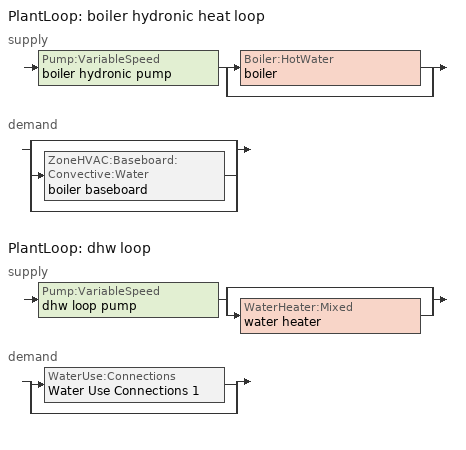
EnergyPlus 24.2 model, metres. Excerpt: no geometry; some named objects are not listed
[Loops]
PlantLoop 'boiler hydronic heat loop'
 supply: Pump:VariableSpeed 'boiler hydronic pump' > split
  | Boiler:HotWater 'boiler'
  | bypass
 demand: split
  | bypass
  | ZoneHVAC:Baseboard:Convective:Water 'boiler baseboard'
  | bypass
PlantLoop 'dhw loop'
 supply: Pump:VariableSpeed 'dhw loop pump' > split
  | bypass
  | WaterHeater:Mixed 'water heater'
 demand: split
  | WaterUse:Connections 'Water Use Connections 1'
  | bypass
[ZoneControl:Thermostat]
conditioned space Thermostat: Zone or ZoneList=conditioned space; Control Type Schedule=conditioned space Thermostat Schedule; Control 1=conditioned space temperature setpoint; Temperature Difference Between Cutout And Setpoint {deltaC}=0
[ThermostatSetpoint:DualSetpoint]
conditioned space temperature setpoint: Heating Setpoint Temperature Schedule=heating setpoint; Cooling Setpoint Temperature Schedule=cooling setpoint
[ZoneHVAC:Baseboard:Convective:Water]
boiler baseboard: Availability Schedule=Always On Discrete; Heating Design Capacity Method=HeatingDesignCapacity; Heating Design Capacity {W}=18700; Heating Design Capacity Per Floor Area {W/m2}=0; Fraction of Autosized Heating Design Capacity=0.8; U-Factor Times Area Value {W/K}=1346.4; Maximum Water Flow Rate {m3/s}=0.000805559; Convergence Tolerance=0.001
[Zone equipment]
conditioned space: boiler baseboard
[PlantLoop] Fluid Type=Water; Maximum Loop Temperature {C}=100; Minimum Loop Temperature {C}=0; Minimum Loop Flow Rate {m3/s}=0; Load Distribution Scheme=Optimal; Plant Loop Demand Calculation Scheme=SingleSetpoint; Common Pipe Simulation=None
Name | Plant Equipment Operation Scheme | Maximum Loop Flow Rate {m3/s} | Plant Loop Volume {m3}
boiler hydronic heat loop | boiler hydronic heat loop Operation Schemes | Autosize | Autocalculate
dhw loop | dhw loop Operation Schemes | 0.01 | 0.003
[Sizing:Plant] Loop Type=Heating; Sizing Option=NonCoincident; Zone Timesteps in Averaging Window=1; Coincident Sizing Factor Mode=None
Name | Design Loop Exit Temperature {C} | Loop Design Temperature Difference {deltaC}
boiler hydronic heat loop | 82.2222 | 11.1111
dhw loop | 56 | 5.55556
[Pump:VariableSpeed] Motor Efficiency=0.85; Fraction of Motor Inefficiencies to Fluid Stream=0; Coefficient 1 of the Part Load Performance Curve=0; Coefficient 2 of the Part Load Performance Curve=1; Coefficient 3 of the Part Load Performance Curve=0; Coefficient 4 of the Part Load Performance Curve=0; Design Minimum Flow Rate {m3/s}=0; Pump Control Type=Intermittent; Skin Loss Radiative Fraction=0.5; Design Power Sizing Method=PowerPerFlowPerPressure; Design Electric Power per Unit Flow Rate {W/(m3/s)}=348701.1; Design Shaft Power per Unit Flow Rate per Unit Head {W/((m3/s)-Pa)}=1.28205; Design Minimum Flow Rate Fraction=0
Name | Design Maximum Flow Rate {m3/s} | Design Pump Head {Pa} | Design Power Consumption {W}
boiler hydronic pump | 3.75e-05 | 20000 | 1
dhw loop pump | 0.01 | 1 | 0
[Boiler:HotWater]
boiler: Fuel Type=NaturalGas; Nominal Capacity {W}=18700; Nominal Thermal Efficiency=0.85; Efficiency Curve Temperature Evaluation Variable=LeavingBoiler; Normalized Boiler Efficiency Curve=NonCondensingBoilerEff; Design Water Flow Rate {m3/s}=Autosize; Minimum Part Load Ratio=0; Maximum Part Load Ratio=1; Optimum Part Load Ratio=1; Water Outlet Upper Temperature Limit {C}=99.9; Boiler Flow Mode=LeavingSetpointModulated; On Cycle Parasitic Electric Load {W}=0; Sizing Factor=1; Off Cycle Parasitic Fuel Load {W}=0
[SetpointManager:Scheduled] Control Variable=Temperature
Name | Schedule
boiler hydronic heat loop setpoint manager | boiler hydronic heat supply setpoint
Setpoint Manager Scheduled 1 | dhw temp
[PlantEquipmentOperationSchemes] Control Scheme Object Type 1=PlantEquipmentOperation:HeatingLoad; Control Scheme Schedule Name 1=Always On Discrete
Name | Control Scheme Name 1
boiler hydronic heat loop Operation Schemes | boiler hydronic heat loop Heating Operation Scheme
dhw loop Operation Schemes | dhw loop Heating Operation Scheme
[PlantEquipmentOperation:HeatingLoad] Load Range Lower Limit 1 {W}=0; Load Range Upper Limit 1 {W}=1000000000
Name | Range Equipment List Name 1
boiler hydronic heat loop Heating Operation Scheme | boiler hydronic heat loop Heating Equipment List
dhw loop Heating Operation Scheme | dhw loop Heating Equipment List
[PlantEquipmentList]
boiler hydronic heat loop Heating Equipment List: Boiler:HotWater, boiler
dhw loop Heating Equipment List: WaterHeater:Mixed, water heater
[WaterHeater:Mixed]
water heater: Tank Volume {m3}=0.143846; Setpoint Temperature Schedule=water heater setpoint; Deadband Temperature Difference {deltaC}=2; Maximum Temperature Limit {C}=99; Heater Control Type=Cycle; Heater Maximum Capacity {W}=10550.6; Heater Minimum Capacity {W}=0; Heater Ignition Minimum Flow Rate {m3/s}=0; Heater Ignition Delay {s}=0; Heater Fuel Type=NaturalGas; Heater Thermal Efficiency=0.765834; Off Cycle Parasitic Fuel Consumption Rate {W}=0; Off Cycle Parasitic Fuel Type=Electricity; Off Cycle Parasitic Heat Fraction to Tank=0; On Cycle Parasitic Fuel Consumption Rate {W}=0; On Cycle Parasitic Fuel Type=Electricity; On Cycle Parasitic Heat Fraction to Tank=0; Ambient Temperature Indicator=Zone; Ambient Temperature Zone=conditioned space; Off Cycle Loss Coefficient to Ambient Temperature {W/K}=5.10624; Off Cycle Loss Fraction to Zone=0.64; On Cycle Loss Coefficient to Ambient Temperature {W/K}=5.10624; On Cycle Loss Fraction to Zone=1; Use Side Effectiveness=1; Source Side Effectiveness=1; Use Side Design Flow Rate {m3/s}=Autosize; Source Side Design Flow Rate {m3/s}=Autosize; Indirect Water Heating Recovery Time {hr}=1.5; Source Side Flow Control Mode=IndirectHeatPrimarySetpoint
[WaterHeater:Sizing]
water heater: Design Mode=PeakDraw; Time Storage Can Meet Peak Draw {hr}=0.538503; Time for Tank Recovery {hr}=0; Nominal Tank Volume for Autosizing Plant Connections {m3}=1
[WaterUse:Connections]
Water Use Connections 1: Drain Water Heat Exchanger Type=None; Drain Water Heat Exchanger Destination=Plant; Water Use Equipment Name 1=dhw fixtures; Water Use Equipment Name 2=dhw distribution waste; Water Use Equipment Name 3=clothes washer; Water Use Equipment Name 4=dishwasher
[WaterUse:Equipment]
Name | Peak Flow Rate {m3/s} | Flow Rate Fraction Schedule | Target Temperature Schedule
dhw fixtures | 4.50646e-06 | dhw fixtures schedule | mixed water temperature schedule
dhw distribution waste | 1.36617e-06 | dhw fixtures schedule | mixed water temperature schedule
clothes washer | 9.69919e-07 | clothes washer schedule
dishwasher | 2.90872e-07 | dishwasher schedule
[EnergyManagementSystem:GlobalVariable]
infil_program_Qfan
infil_program_Qinf
natural_vent_program_Qnv
natural_vent_program_Qwhf
[EnergyManagementSystem:InternalVariable]
boiler_hydronic_pump_rated_mfr: Internal Data Index Key=boiler hydronic pump; Internal Data Type=Pump Maximum Mass Flow Rate
[EnergyManagementSystem:Sensor]
Name | Output:Variable or Output:Meter Index Key | Output:Variable or Output:Meter
airflow_gain | infil flow | Infiltration Sensible Heat Gain Energy
airflow_gain_1 | natural vent flow | Infiltration Sensible Heat Gain Energy
airflow_gain_2 | whole house fan flow | Infiltration Sensible Heat Gain Energy
airflow_loss | infil flow | Infiltration Sensible Heat Loss Energy
airflow_loss_1 | natural vent flow | Infiltration Sensible Heat Loss Energy
airflow_loss_2 | whole house fan flow | Infiltration Sensible Heat Loss Energy
boiler_baseboard_s | boiler baseboard | Baseboard Total Heating Energy
boiler_hydronic_pump_mfr_s | boiler hydronic pump | Pump Mass Flow Rate
boiler_hydronic_pump_s | boiler hydronic pump | Pump Electricity Energy
boiler_plr_s | boiler | Boiler Part Load Ratio
clg_load_cond |  | Cooling:EnergyTransfer:Zone:CONDITIONED SPACE
clg_sp_s; clg_sp_s_1 | cooling setpoint | Schedule Value
clothes_dryer_exhaust_0_sch_s | clothes dryer exhaust 0 schedule | Schedule Value
conditioned_space_clg_unmet_s | conditioned space | Zone Cooling Setpoint Not Met Time
conditioned_space_htg_unmet_s | conditioned space | Zone Heating Setpoint Not Met Time
cool_season | cooling season schedule | Schedule Value
dhw_loss | water heater | Water Heater Heat Loss Energy
dhw_rtf | water heater | Water Heater Runtime Fraction
fridge_tin_s; tin_s; tin_s_1 | conditioned space | Zone Mean Air Temperature
htg_load_cond |  | Heating:EnergyTransfer:Zone:CONDITIONED SPACE
htg_sp_s; htg_sp_s_1 | heating setpoint | Schedule Value
ig_ee_conv | clothes dryer | Electric Equipment Convective Heating Energy
ig_ee_conv_1 | clothes washer | Electric Equipment Convective Heating Energy
ig_ee_conv_2 | cooking range | Electric Equipment Convective Heating Energy
ig_ee_conv_3 | dishwasher | Electric Equipment Convective Heating Energy
ig_ee_conv_4 | fridge | Electric Equipment Convective Heating Energy
ig_ee_conv_5 | misc plug loads | Electric Equipment Convective Heating Energy
ig_ee_conv_6 | whole house fan | Electric Equipment Convective Heating Energy
ig_ee_rad | clothes dryer | Electric Equipment Radiant Heating Energy
ig_ee_rad_1 | clothes washer | Electric Equipment Radiant Heating Energy
ig_ee_rad_2 | cooking range | Electric Equipment Radiant Heating Energy
ig_ee_rad_3 | dishwasher | Electric Equipment Radiant Heating Energy
ig_ee_rad_4 | fridge | Electric Equipment Radiant Heating Energy
ig_ee_rad_5 | misc plug loads | Electric Equipment Radiant Heating Energy
ig_ee_rad_6 | whole house fan | Electric Equipment Radiant Heating Energy
ig_lgt_conv | interior lighting | Lights Convective Heating Energy
ig_lgt_rad | interior lighting | Lights Radiant Heating Energy
ig_lgt_vis | interior lighting | Lights Visible Radiation Heating Energy
ig_oe_conv | clothes dryer 1 | Other Equipment Convective Heating Energy
ig_oe_conv_1 | cooking range 1 | Other Equipment Convective Heating Energy
ig_oe_conv_2 | general water use latent | Other Equipment Convective Heating Energy
ig_oe_conv_3 | general water use sensible | Other Equipment Convective Heating Energy
ig_oe_conv_4 | water heater energy adjustment1 | Other Equipment Convective Heating Energy
ig_oe_rad | clothes dryer 1 | Other Equipment Radiant Heating Energy
ig_oe_rad_1 | cooking range 1 | Other Equipment Radiant Heating Energy
ig_oe_rad_2 | general water use latent | Other Equipment Radiant Heating Energy
ig_oe_rad_3 | general water use sensible | Other Equipment Radiant Heating Energy
ig_oe_rad_4 | water heater energy adjustment1 | Other Equipment Radiant Heating Energy
ig_ppl_conv | occupants | People Convective Heating Energy
ig_ppl_rad | occupants | People Radiant Heating Energy
im_conv | furniture mass conditioned space 1 | Surface Inside Face Convection Heat Gain Energy
im_conv_1 | partition wall mass | Surface Inside Face Convection Heat Gain Energy
im_ig | furniture mass conditioned space 1 | Surface Inside Face Internal Gains Radiation Heat Gain Energy
im_ig_1 | partition wall mass | Surface Inside Face Internal Gains Radiation Heat Gain Energy
im_lgt | furniture mass conditioned space 1 | Surface Inside Face Lights Radiation Heat Gain Energy
im_lgt_1 | partition wall mass | Surface Inside Face Lights Radiation Heat Gain Energy
im_sol | furniture mass conditioned space 1 | Surface Inside Face Solar Radiation Heat Gain Energy
im_sol_1 | partition wall mass | Surface Inside Face Solar Radiation Heat Gain Energy
im_surf | furniture mass conditioned space 1 | Surface Inside Face Net Surface Thermal Radiation Heat Gain Energy
im_surf_1 | partition wall mass | Surface Inside Face Net Surface Thermal Radiation Heat Gain Energy
mech_vent_range_fan_0_sch_s | mech vent range fan 0 schedule | Schedule Value
mv_conv | mech vent house fan | Electric Equipment Convective Heating Energy
mv_conv_1 | mech vent house fan cfis | Electric Equipment Convective Heating Energy
mv_conv_2 | mech vent range fan 0 | Electric Equipment Convective Heating Energy
mv_conv_3 | mech vent house fan latent load | Other Equipment Convective Heating Energy
mv_conv_4 | mech vent house fan sensible load | Other Equipment Convective Heating Energy
mv_rad | mech vent house fan | Electric Equipment Radiant Heating Energy
mv_rad_1 | mech vent house fan cfis | Electric Equipment Radiant Heating Energy
mv_rad_2 | mech vent range fan 0 | Electric Equipment Radiant Heating Energy
mv_rad_3 | mech vent house fan latent load | Other Equipment Radiant Heating Energy
mv_rad_4 | mech vent house fan sensible load | Other Equipment Radiant Heating Energy
natural_vent_s | natural vent schedule | Schedule Value
out_pb_s |  | Site Outdoor Air Barometric Pressure
out_wt_s |  | Site Outdoor Air Humidity Ratio
site_vw_s |  | Site Wind Speed
ss_back_out | Window1 | Surface Window Shortwave from Zone Back Out Window Heat Transfer Rate
ss_back_out_1 | Window10 | Surface Window Shortwave from Zone Back Out Window Heat Transfer Rate
ss_back_out_10 | Window21 | Surface Window Shortwave from Zone Back Out Window Heat Transfer Rate
ss_back_out_11 | Window22 | Surface Window Shortwave from Zone Back Out Window Heat Transfer Rate
ss_back_out_12 | Window23 | Surface Window Shortwave from Zone Back Out Window Heat Transfer Rate
ss_back_out_13 | Window24 | Surface Window Shortwave from Zone Back Out Window Heat Transfer Rate
ss_back_out_14 | Window25 | Surface Window Shortwave from Zone Back Out Window Heat Transfer Rate
ss_back_out_15 | Window27 | Surface Window Shortwave from Zone Back Out Window Heat Transfer Rate
ss_back_out_16 | Window29 | Surface Window Shortwave from Zone Back Out Window Heat Transfer Rate
ss_back_out_17 | Window3 | Surface Window Shortwave from Zone Back Out Window Heat Transfer Rate
ss_back_out_18 | Window4 | Surface Window Shortwave from Zone Back Out Window Heat Transfer Rate
ss_back_out_19 | Window5 | Surface Window Shortwave from Zone Back Out Window Heat Transfer Rate
ss_back_out_2 | Window11 | Surface Window Shortwave from Zone Back Out Window Heat Transfer Rate
ss_back_out_20 | Window6 | Surface Window Shortwave from Zone Back Out Window Heat Transfer Rate
ss_back_out_21 | Window7 | Surface Window Shortwave from Zone Back Out Window Heat Transfer Rate
ss_back_out_22 | Window8 | Surface Window Shortwave from Zone Back Out Window Heat Transfer Rate
ss_back_out_23 | Window9 | Surface Window Shortwave from Zone Back Out Window Heat Transfer Rate
ss_back_out_3 | Window12 | Surface Window Shortwave from Zone Back Out Window Heat Transfer Rate
ss_back_out_4 | Window14 | Surface Window Shortwave from Zone Back Out Window Heat Transfer Rate
ss_back_out_5 | Window16 | Surface Window Shortwave from Zone Back Out Window Heat Transfer Rate
ss_back_out_6 | Window18 | Surface Window Shortwave from Zone Back Out Window Heat Transfer Rate
ss_back_out_7 | Window19 | Surface Window Shortwave from Zone Back Out Window Heat Transfer Rate
ss_back_out_8 | Window2 | Surface Window Shortwave from Zone Back Out Window Heat Transfer Rate
ss_back_out_9 | Window20 | Surface Window Shortwave from Zone Back Out Window Heat Transfer Rate
ss_conv | Door1 | Surface Inside Face Convection Heat Gain Energy
ss_conv_1 | Door2 | Surface Inside Face Convection Heat Gain Energy
ss_conv_10 | Window2 | Surface Inside Face Convection Heat Gain Energy
ss_conv_11 | Window20 | Surface Inside Face Convection Heat Gain Energy
ss_conv_12 | Window21 | Surface Inside Face Convection Heat Gain Energy
ss_conv_13 | Window22 | Surface Inside Face Convection Heat Gain Energy
ss_conv_14 | Window23 | Surface Inside Face Convection Heat Gain Energy
ss_conv_15 | Window24 | Surface Inside Face Convection Heat Gain Energy
ss_conv_16 | Window25 | Surface Inside Face Convection Heat Gain Energy
ss_conv_17 | Window27 | Surface Inside Face Convection Heat Gain Energy
ss_conv_18 | Window29 | Surface Inside Face Convection Heat Gain Energy
ss_conv_19 | Window3 | Surface Inside Face Convection Heat Gain Energy
ss_conv_2 | Window1 | Surface Inside Face Convection Heat Gain Energy
ss_conv_20 | Window4 | Surface Inside Face Convection Heat Gain Energy
ss_conv_21 | Window5 | Surface Inside Face Convection Heat Gain Energy
ss_conv_22 | Window6 | Surface Inside Face Convection Heat Gain Energy
ss_conv_23 | Window7 | Surface Inside Face Convection Heat Gain Energy
ss_conv_24 | Window8 | Surface Inside Face Convection Heat Gain Energy
ss_conv_25 | Window9 | Surface Inside Face Convection Heat Gain Energy
ss_conv_3 | Window10 | Surface Inside Face Convection Heat Gain Energy
ss_conv_4 | Window11 | Surface Inside Face Convection Heat Gain Energy
ss_conv_5 | Window12 | Surface Inside Face Convection Heat Gain Energy
ss_conv_6 | Window14 | Surface Inside Face Convection Heat Gain Energy
ss_conv_7 | Window16 | Surface Inside Face Convection Heat Gain Energy
ss_conv_8 | Window18 | Surface Inside Face Convection Heat Gain Energy
ss_conv_9 | Window19 | Surface Inside Face Convection Heat Gain Energy
ss_ig | Door1 | Surface Inside Face Internal Gains Radiation Heat Gain Energy
ss_ig_1 | Door2 | Surface Inside Face Internal Gains Radiation Heat Gain Energy
ss_ig_10 | Window2 | Surface Inside Face Internal Gains Radiation Heat Gain Energy
ss_ig_11 | Window20 | Surface Inside Face Internal Gains Radiation Heat Gain Energy
ss_ig_12 | Window21 | Surface Inside Face Internal Gains Radiation Heat Gain Energy
ss_ig_13 | Window22 | Surface Inside Face Internal Gains Radiation Heat Gain Energy
ss_ig_14 | Window23 | Surface Inside Face Internal Gains Radiation Heat Gain Energy
ss_ig_15 | Window24 | Surface Inside Face Internal Gains Radiation Heat Gain Energy
ss_ig_16 | Window25 | Surface Inside Face Internal Gains Radiation Heat Gain Energy
ss_ig_17 | Window27 | Surface Inside Face Internal Gains Radiation Heat Gain Energy
ss_ig_18 | Window29 | Surface Inside Face Internal Gains Radiation Heat Gain Energy
ss_ig_19 | Window3 | Surface Inside Face Internal Gains Radiation Heat Gain Energy
ss_ig_2 | Window1 | Surface Inside Face Internal Gains Radiation Heat Gain Energy
ss_ig_20 | Window4 | Surface Inside Face Internal Gains Radiation Heat Gain Energy
ss_ig_21 | Window5 | Surface Inside Face Internal Gains Radiation Heat Gain Energy
ss_ig_22 | Window6 | Surface Inside Face Internal Gains Radiation Heat Gain Energy
ss_ig_23 | Window7 | Surface Inside Face Internal Gains Radiation Heat Gain Energy
ss_ig_24 | Window8 | Surface Inside Face Internal Gains Radiation Heat Gain Energy
ss_ig_25 | Window9 | Surface Inside Face Internal Gains Radiation Heat Gain Energy
ss_ig_3 | Window10 | Surface Inside Face Internal Gains Radiation Heat Gain Energy
ss_ig_4 | Window11 | Surface Inside Face Internal Gains Radiation Heat Gain Energy
ss_ig_5 | Window12 | Surface Inside Face Internal Gains Radiation Heat Gain Energy
ss_ig_6 | Window14 | Surface Inside Face Internal Gains Radiation Heat Gain Energy
ss_ig_7 | Window16 | Surface Inside Face Internal Gains Radiation Heat Gain Energy
ss_ig_8 | Window18 | Surface Inside Face Internal Gains Radiation Heat Gain Energy
ss_ig_9 | Window19 | Surface Inside Face Internal Gains Radiation Heat Gain Energy
ss_lgt | Door1 | Surface Inside Face Lights Radiation Heat Gain Energy
ss_lgt_1 | Door2 | Surface Inside Face Lights Radiation Heat Gain Energy
ss_sol | Door1 | Surface Inside Face Solar Radiation Heat Gain Energy
ss_sol_1 | Door2 | Surface Inside Face Solar Radiation Heat Gain Energy
ss_surf | Door1 | Surface Inside Face Net Surface Thermal Radiation Heat Gain Energy
ss_surf_1 | Door2 | Surface Inside Face Net Surface Thermal Radiation Heat Gain Energy
ss_surf_10 | Window2 | Surface Inside Face Net Surface Thermal Radiation Heat Gain Energy
ss_surf_11 | Window20 | Surface Inside Face Net Surface Thermal Radiation Heat Gain Energy
ss_surf_12 | Window21 | Surface Inside Face Net Surface Thermal Radiation Heat Gain Energy
ss_surf_13 | Window22 | Surface Inside Face Net Surface Thermal Radiation Heat Gain Energy
ss_surf_14 | Window23 | Surface Inside Face Net Surface Thermal Radiation Heat Gain Energy
ss_surf_15 | Window24 | Surface Inside Face Net Surface Thermal Radiation Heat Gain Energy
ss_surf_16 | Window25 | Surface Inside Face Net Surface Thermal Radiation Heat Gain Energy
ss_surf_17 | Window27 | Surface Inside Face Net Surface Thermal Radiation Heat Gain Energy
ss_surf_18 | Window29 | Surface Inside Face Net Surface Thermal Radiation Heat Gain Energy
ss_surf_19 | Window3 | Surface Inside Face Net Surface Thermal Radiation Heat Gain Energy
ss_surf_2 | Window1 | Surface Inside Face Net Surface Thermal Radiation Heat Gain Energy
ss_surf_20 | Window4 | Surface Inside Face Net Surface Thermal Radiation Heat Gain Energy
ss_surf_21 | Window5 | Surface Inside Face Net Surface Thermal Radiation Heat Gain Energy
ss_surf_22 | Window6 | Surface Inside Face Net Surface Thermal Radiation Heat Gain Energy
ss_surf_23 | Window7 | Surface Inside Face Net Surface Thermal Radiation Heat Gain Energy
ss_surf_24 | Window8 | Surface Inside Face Net Surface Thermal Radiation Heat Gain Energy
ss_surf_25 | Window9 | Surface Inside Face Net Surface Thermal Radiation Heat Gain Energy
ss_surf_3 | Window10 | Surface Inside Face Net Surface Thermal Radiation Heat Gain Energy
ss_surf_4 | Window11 | Surface Inside Face Net Surface Thermal Radiation Heat Gain Energy
ss_surf_5 | Window12 | Surface Inside Face Net Surface Thermal Radiation Heat Gain Energy
ss_surf_6 | Window14 | Surface Inside Face Net Surface Thermal Radiation Heat Gain Energy
ss_surf_7 | Window16 | Surface Inside Face Net Surface Thermal Radiation Heat Gain Energy
ss_surf_8 | Window18 | Surface Inside Face Net Surface Thermal Radiation Heat Gain Energy
ss_surf_9 | Window19 | Surface Inside Face Net Surface Thermal Radiation Heat Gain Energy
ss_trans_in | Window1 | Surface Window Transmitted Solar Radiation Rate
ss_trans_in_1 | Window10 | Surface Window Transmitted Solar Radiation Rate
ss_trans_in_10 | Window21 | Surface Window Transmitted Solar Radiation Rate
ss_trans_in_11 | Window22 | Surface Window Transmitted Solar Radiation Rate
ss_trans_in_12 | Window23 | Surface Window Transmitted Solar Radiation Rate
ss_trans_in_13 | Window24 | Surface Window Transmitted Solar Radiation Rate
ss_trans_in_14 | Window25 | Surface Window Transmitted Solar Radiation Rate
ss_trans_in_15 | Window27 | Surface Window Transmitted Solar Radiation Rate
ss_trans_in_16 | Window29 | Surface Window Transmitted Solar Radiation Rate
ss_trans_in_17 | Window3 | Surface Window Transmitted Solar Radiation Rate
ss_trans_in_18 | Window4 | Surface Window Transmitted Solar Radiation Rate
ss_trans_in_19 | Window5 | Surface Window Transmitted Solar Radiation Rate
ss_trans_in_2 | Window11 | Surface Window Transmitted Solar Radiation Rate
ss_trans_in_20 | Window6 | Surface Window Transmitted Solar Radiation Rate
ss_trans_in_21 | Window7 | Surface Window Transmitted Solar Radiation Rate
ss_trans_in_22 | Window8 | Surface Window Transmitted Solar Radiation Rate
ss_trans_in_23 | Window9 | Surface Window Transmitted Solar Radiation Rate
ss_trans_in_3 | Window12 | Surface Window Transmitted Solar Radiation Rate
ss_trans_in_4 | Window14 | Surface Window Transmitted Solar Radiation Rate
ss_trans_in_5 | Window16 | Surface Window Transmitted Solar Radiation Rate
ss_trans_in_6 | Window18 | Surface Window Transmitted Solar Radiation Rate
ss_trans_in_7 | Window19 | Surface Window Transmitted Solar Radiation Rate
ss_trans_in_8 | Window2 | Surface Window Transmitted Solar Radiation Rate
ss_trans_in_9 | Window20 | Surface Window Transmitted Solar Radiation Rate
ss_trans_out | Window1 | Surface Inside Face Initial Transmitted Diffuse Transmitted Out Window Solar Radiation Rate
ss_trans_out_1 | Window10 | Surface Inside Face Initial Transmitted Diffuse Transmitted Out Window Solar Radiation Rate
ss_trans_out_10 | Window21 | Surface Inside Face Initial Transmitted Diffuse Transmitted Out Window Solar Radiation Rate
ss_trans_out_11 | Window22 | Surface Inside Face Initial Transmitted Diffuse Transmitted Out Window Solar Radiation Rate
ss_trans_out_12 | Window23 | Surface Inside Face Initial Transmitted Diffuse Transmitted Out Window Solar Radiation Rate
ss_trans_out_13 | Window24 | Surface Inside Face Initial Transmitted Diffuse Transmitted Out Window Solar Radiation Rate
ss_trans_out_14 | Window25 | Surface Inside Face Initial Transmitted Diffuse Transmitted Out Window Solar Radiation Rate
ss_trans_out_15 | Window27 | Surface Inside Face Initial Transmitted Diffuse Transmitted Out Window Solar Radiation Rate
ss_trans_out_16 | Window29 | Surface Inside Face Initial Transmitted Diffuse Transmitted Out Window Solar Radiation Rate
ss_trans_out_17 | Window3 | Surface Inside Face Initial Transmitted Diffuse Transmitted Out Window Solar Radiation Rate
ss_trans_out_18 | Window4 | Surface Inside Face Initial Transmitted Diffuse Transmitted Out Window Solar Radiation Rate
ss_trans_out_19 | Window5 | Surface Inside Face Initial Transmitted Diffuse Transmitted Out Window Solar Radiation Rate
ss_trans_out_2 | Window11 | Surface Inside Face Initial Transmitted Diffuse Transmitted Out Window Solar Radiation Rate
ss_trans_out_20 | Window6 | Surface Inside Face Initial Transmitted Diffuse Transmitted Out Window Solar Radiation Rate
ss_trans_out_21 | Window7 | Surface Inside Face Initial Transmitted Diffuse Transmitted Out Window Solar Radiation Rate
ss_trans_out_22 | Window8 | Surface Inside Face Initial Transmitted Diffuse Transmitted Out Window Solar Radiation Rate
ss_trans_out_23 | Window9 | Surface Inside Face Initial Transmitted Diffuse Transmitted Out Window Solar Radiation Rate
ss_trans_out_3 | Window12 | Surface Inside Face Initial Transmitted Diffuse Transmitted Out Window Solar Radiation Rate
ss_trans_out_4 | Window14 | Surface Inside Face Initial Transmitted Diffuse Transmitted Out Window Solar Radiation Rate
ss_trans_out_5 | Window16 | Surface Inside Face Initial Transmitted Diffuse Transmitted Out Window Solar Radiation Rate
ss_trans_out_6 | Window18 | Surface Inside Face Initial Transmitted Diffuse Transmitted Out Window Solar Radiation Rate
ss_trans_out_7 | Window19 | Surface Inside Face Initial Transmitted Diffuse Transmitted Out Window Solar Radiation Rate
ss_trans_out_8 | Window2 | Surface Inside Face Initial Transmitted Diffuse Transmitted Out Window Solar Radiation Rate
ss_trans_out_9 | Window20 | Surface Inside Face Initial Transmitted Diffuse Transmitted Out Window Solar Radiation Rate
s_conv | Floor1 | Surface Inside Face Convection Heat Gain Energy
s_conv_1 | Floor2 | Surface Inside Face Convection Heat Gain Energy
s_conv_10 | Wall1:180 | Surface Inside Face Convection Heat Gain Energy
s_conv_11 | Wall1:270 | Surface Inside Face Convection Heat Gain Energy
s_conv_12 | Wall1:90 | Surface Inside Face Convection Heat Gain Energy
s_conv_13 | Wall2:0 | Surface Inside Face Convection Heat Gain Energy
s_conv_14 | Wall2:180 | Surface Inside Face Convection Heat Gain Energy
s_conv_15 | Wall2:270 | Surface Inside Face Convection Heat Gain Energy
s_conv_16 | Wall2:90 | Surface Inside Face Convection Heat Gain Energy
s_conv_17 | Wall3:0 | Surface Inside Face Convection Heat Gain Energy
s_conv_18 | Wall3:180 | Surface Inside Face Convection Heat Gain Energy
s_conv_19 | Wall3:270 | Surface Inside Face Convection Heat Gain Energy
s_conv_2 | Floor3 | Surface Inside Face Convection Heat Gain Energy
s_conv_20 | Wall3:90 | Surface Inside Face Convection Heat Gain Energy
s_conv_3 | Floor4 | Surface Inside Face Convection Heat Gain Energy
s_conv_4 | Floor5 | Surface Inside Face Convection Heat Gain Energy
s_conv_5 | FoundationWall1 | Surface Inside Face Convection Heat Gain Energy
s_conv_6 | inferred conditioned ceiling | Surface Inside Face Convection Heat Gain Energy
s_conv_7 | inferred conditioned floor | Surface Inside Face Convection Heat Gain Energy
s_conv_8 | Slab1 | Surface Inside Face Convection Heat Gain Energy
s_conv_9 | Wall1:0 | Surface Inside Face Convection Heat Gain Energy
s_ig | Floor1 | Surface Inside Face Internal Gains Radiation Heat Gain Energy
s_ig_1 | Floor2 | Surface Inside Face Internal Gains Radiation Heat Gain Energy
s_ig_10 | Wall1:180 | Surface Inside Face Internal Gains Radiation Heat Gain Energy
s_ig_11 | Wall1:270 | Surface Inside Face Internal Gains Radiation Heat Gain Energy
s_ig_12 | Wall1:90 | Surface Inside Face Internal Gains Radiation Heat Gain Energy
s_ig_13 | Wall2:0 | Surface Inside Face Internal Gains Radiation Heat Gain Energy
s_ig_14 | Wall2:180 | Surface Inside Face Internal Gains Radiation Heat Gain Energy
s_ig_15 | Wall2:270 | Surface Inside Face Internal Gains Radiation Heat Gain Energy
s_ig_16 | Wall2:90 | Surface Inside Face Internal Gains Radiation Heat Gain Energy
s_ig_17 | Wall3:0 | Surface Inside Face Internal Gains Radiation Heat Gain Energy
s_ig_18 | Wall3:180 | Surface Inside Face Internal Gains Radiation Heat Gain Energy
s_ig_19 | Wall3:270 | Surface Inside Face Internal Gains Radiation Heat Gain Energy
s_ig_2 | Floor3 | Surface Inside Face Internal Gains Radiation Heat Gain Energy
s_ig_20 | Wall3:90 | Surface Inside Face Internal Gains Radiation Heat Gain Energy
s_ig_3 | Floor4 | Surface Inside Face Internal Gains Radiation Heat Gain Energy
s_ig_4 | Floor5 | Surface Inside Face Internal Gains Radiation Heat Gain Energy
s_ig_5 | FoundationWall1 | Surface Inside Face Internal Gains Radiation Heat Gain Energy
s_ig_6 | inferred conditioned ceiling | Surface Inside Face Internal Gains Radiation Heat Gain Energy
s_ig_7 | inferred conditioned floor | Surface Inside Face Internal Gains Radiation Heat Gain Energy
s_ig_8 | Slab1 | Surface Inside Face Internal Gains Radiation Heat Gain Energy
s_ig_9 | Wall1:0 | Surface Inside Face Internal Gains Radiation Heat Gain Energy
s_lgt | Floor1 | Surface Inside Face Lights Radiation Heat Gain Energy
s_lgt_1 | Floor2 | Surface Inside Face Lights Radiation Heat Gain Energy
s_lgt_10 | Wall1:180 | Surface Inside Face Lights Radiation Heat Gain Energy
s_lgt_11 | Wall1:270 | Surface Inside Face Lights Radiation Heat Gain Energy
s_lgt_12 | Wall1:90 | Surface Inside Face Lights Radiation Heat Gain Energy
s_lgt_13 | Wall2:0 | Surface Inside Face Lights Radiation Heat Gain Energy
s_lgt_14 | Wall2:180 | Surface Inside Face Lights Radiation Heat Gain Energy
s_lgt_15 | Wall2:270 | Surface Inside Face Lights Radiation Heat Gain Energy
s_lgt_16 | Wall2:90 | Surface Inside Face Lights Radiation Heat Gain Energy
s_lgt_17 | Wall3:0 | Surface Inside Face Lights Radiation Heat Gain Energy
s_lgt_18 | Wall3:180 | Surface Inside Face Lights Radiation Heat Gain Energy
s_lgt_19 | Wall3:270 | Surface Inside Face Lights Radiation Heat Gain Energy
s_lgt_2 | Floor3 | Surface Inside Face Lights Radiation Heat Gain Energy
s_lgt_20 | Wall3:90 | Surface Inside Face Lights Radiation Heat Gain Energy
s_lgt_3 | Floor4 | Surface Inside Face Lights Radiation Heat Gain Energy
s_lgt_4 | Floor5 | Surface Inside Face Lights Radiation Heat Gain Energy
s_lgt_5 | FoundationWall1 | Surface Inside Face Lights Radiation Heat Gain Energy
s_lgt_6 | inferred conditioned ceiling | Surface Inside Face Lights Radiation Heat Gain Energy
s_lgt_7 | inferred conditioned floor | Surface Inside Face Lights Radiation Heat Gain Energy
s_lgt_8 | Slab1 | Surface Inside Face Lights Radiation Heat Gain Energy
s_lgt_9 | Wall1:0 | Surface Inside Face Lights Radiation Heat Gain Energy
s_sol | Floor1 | Surface Inside Face Solar Radiation Heat Gain Energy
s_sol_1 | Floor2 | Surface Inside Face Solar Radiation Heat Gain Energy
s_sol_10 | Wall1:180 | Surface Inside Face Solar Radiation Heat Gain Energy
s_sol_11 | Wall1:270 | Surface Inside Face Solar Radiation Heat Gain Energy
s_sol_12 | Wall1:90 | Surface Inside Face Solar Radiation Heat Gain Energy
s_sol_13 | Wall2:0 | Surface Inside Face Solar Radiation Heat Gain Energy
s_sol_14 | Wall2:180 | Surface Inside Face Solar Radiation Heat Gain Energy
s_sol_15 | Wall2:270 | Surface Inside Face Solar Radiation Heat Gain Energy
s_sol_16 | Wall2:90 | Surface Inside Face Solar Radiation Heat Gain Energy
s_sol_17 | Wall3:0 | Surface Inside Face Solar Radiation Heat Gain Energy
s_sol_18 | Wall3:180 | Surface Inside Face Solar Radiation Heat Gain Energy
s_sol_19 | Wall3:270 | Surface Inside Face Solar Radiation Heat Gain Energy
s_sol_2 | Floor3 | Surface Inside Face Solar Radiation Heat Gain Energy
s_sol_20 | Wall3:90 | Surface Inside Face Solar Radiation Heat Gain Energy
s_sol_3 | Floor4 | Surface Inside Face Solar Radiation Heat Gain Energy
s_sol_4 | Floor5 | Surface Inside Face Solar Radiation Heat Gain Energy
s_sol_5 | FoundationWall1 | Surface Inside Face Solar Radiation Heat Gain Energy
s_sol_6 | inferred conditioned ceiling | Surface Inside Face Solar Radiation Heat Gain Energy
s_sol_7 | inferred conditioned floor | Surface Inside Face Solar Radiation Heat Gain Energy
s_sol_8 | Slab1 | Surface Inside Face Solar Radiation Heat Gain Energy
s_sol_9 | Wall1:0 | Surface Inside Face Solar Radiation Heat Gain Energy
s_surf | Floor1 | Surface Inside Face Net Surface Thermal Radiation Heat Gain Energy
s_surf_1 | Floor2 | Surface Inside Face Net Surface Thermal Radiation Heat Gain Energy
s_surf_10 | Wall1:180 | Surface Inside Face Net Surface Thermal Radiation Heat Gain Energy
s_surf_11 | Wall1:270 | Surface Inside Face Net Surface Thermal Radiation Heat Gain Energy
s_surf_12 | Wall1:90 | Surface Inside Face Net Surface Thermal Radiation Heat Gain Energy
s_surf_13 | Wall2:0 | Surface Inside Face Net Surface Thermal Radiation Heat Gain Energy
s_surf_14 | Wall2:180 | Surface Inside Face Net Surface Thermal Radiation Heat Gain Energy
s_surf_15 | Wall2:270 | Surface Inside Face Net Surface Thermal Radiation Heat Gain Energy
s_surf_16 | Wall2:90 | Surface Inside Face Net Surface Thermal Radiation Heat Gain Energy
s_surf_17 | Wall3:0 | Surface Inside Face Net Surface Thermal Radiation Heat Gain Energy
s_surf_18 | Wall3:180 | Surface Inside Face Net Surface Thermal Radiation Heat Gain Energy
s_surf_19 | Wall3:270 | Surface Inside Face Net Surface Thermal Radiation Heat Gain Energy
s_surf_2 | Floor3 | Surface Inside Face Net Surface Thermal Radiation Heat Gain Energy
s_surf_20 | Wall3:90 | Surface Inside Face Net Surface Thermal Radiation Heat Gain Energy
s_surf_3 | Floor4 | Surface Inside Face Net Surface Thermal Radiation Heat Gain Energy
s_surf_4 | Floor5 | Surface Inside Face Net Surface Thermal Radiation Heat Gain Energy
s_surf_5 | FoundationWall1 | Surface Inside Face Net Surface Thermal Radiation Heat Gain Energy
s_surf_6 | inferred conditioned ceiling | Surface Inside Face Net Surface Thermal Radiation Heat Gain Energy
s_surf_7 | inferred conditioned floor | Surface Inside Face Net Surface Thermal Radiation Heat Gain Energy
s_surf_8 | Slab1 | Surface Inside Face Net Surface Thermal Radiation Heat Gain Energy
s_surf_9 | Wall1:0 | Surface Inside Face Net Surface Thermal Radiation Heat Gain Energy
tout_s | conditioned space | Zone Outdoor Air Drybulb Temperature
water_heater_energy | water heater | Water Heater NaturalGas Rate
water_heater_off_cycle_parasitic | water heater | Water Heater Off Cycle Parasitic Electricity Rate
water_heater_on_cycle_parasitic | water heater | Water Heater On Cycle Parasitic Electricity Rate
win_s | conditioned space | Zone Air Humidity Ratio
[EnergyManagementSystem:Actuator]
Name | Actuated Component Unique | Actuated Component Type | Actuated Component Control Type
boiler_hydronic_pump_pressure_rise_act | boiler hydronic pump | Pump | Pump Pressure Rise
fridge_schedule_act | fridge schedule | Schedule:Constant | Schedule Value
infil_flow_act | infil flow | Zone Infiltration | Air Exchange Flow Rate
mech_vent_house_fan_cfis_act | mech vent house fan cfis | ElectricEquipment | Electricity Rate
mech_vent_house_fan_latent_load_act | mech vent house fan latent load | OtherEquipment | Power Level
mech_vent_house_fan_sensible_load_act | mech vent house fan sensible load | OtherEquipment | Power Level
natural_vent_flow_act | natural vent flow | Zone Infiltration | Air Exchange Flow Rate
water_heater_ec_adj_act | water heater energy adjustment1 | OtherEquipment | Power Level
whole_house_fan_act | whole house fan | ElectricEquipment | Electricity Rate
whole_house_fan_flow_act | whole house fan flow | Zone Infiltration | Air Exchange Flow Rate
whole_house_fan_mix_act | whole house fan mix | ZoneMixing | Air Exchange Flow Rate
[EnergyManagementSystem:Program]
boiler_hydronic_pump_disaggregate_program: Set boiler_hydronic_pump_primary_htg = boiler_hydronic_pump_s
boiler_hydronic_pump_power_program: Set heating_plr = boiler_plr_s; Set pump_total_eff = boiler_hydronic_pump_rated_mfr / 1000 * 20000.0 / 1.0; Set pump_vfr = boiler_hydronic_pump_mfr_s / 1000; If pump_vfr > 0; Set boiler_hydronic_pump_pressure_rise_act = 1.0 * heating_plr * pump_total_eff / pump_vfr; Else; Set boiler_hydronic_pump_pressure_rise_act = 0; EndIf
component_loads_program: Set loads_htg_walls = 0; Set loads_htg_rim_joists = 0; Set loads_htg_foundation_walls = 0; Set loads_htg_floors = 0; Set loads_htg_slabs = 0; Set loads_htg_ceilings = 0; Set loads_htg_roofs = 0; Set loads_htg_windows_conduction = 0; Set loads_htg_windows_solar = 0; Set loads_htg_doors = 0; Set loads_htg_skylights_conduction = 0; Set loads_htg_skylights_solar = 0; Set loads_htg_internal_mass = 0; Set loads_htg_intgains = 0; Set loads_htg_lighting = 0; Set loads_htg_infil = 0; Set loads_htg_mechvent = 0; Set loads_htg_natvent = 0; Set loads_htg_whf = 0; Set loads_htg_ducts = 0; Set loads_clg_walls = 0; Set loads_clg_rim_joists = 0; Set loads_clg_foundation_walls = 0; Set loads_clg_floors = 0; Set loads_clg_slabs = 0; Set loads_clg_ceilings = 0; Set loads_clg_roofs = 0; Set loads_clg_windows_conduction = 0; Set loads_clg_windows_solar = 0; Set loads_clg_doors = 0; Set loads_clg_skylights_conduction = 0; Set loads_clg_skylights_solar = 0; Set loads_clg_internal_mass = 0; Set loads_clg_intgains = 0; Set loads_clg_lighting = 0; Set loads_clg_infil = 0; Set loads_clg_mechvent = 0; Set loads_clg_natvent = 0; Set loads_clg_whf = 0; Set loads_clg_ducts = 0; Set hr_walls = 0; Set hr_walls = hr_walls + s_conv_9 + s_ig_9 + s_sol_9 + s_lgt_9 + s_surf_9; Set hr_walls = hr_walls + s_conv_10 + s_ig_10 + s_sol_10 + s_lgt_10 + s_surf_10; Set hr_walls = hr_walls + s_conv_11 + s_ig_11 + s_sol_11 + s_lgt_11 + s_surf_11; Set hr_walls = hr_walls + s_conv_12 + s_ig_12 + s_sol_12 + s_lgt_12 + s_surf_12; Set hr_walls = hr_walls + s_conv_13 + s_ig_13 + s_sol_13 + s_lgt_13 + s_surf_13; Set hr_walls = hr_walls + s_conv_14 + s_ig_14 + s_sol_14 + s_lgt_14 + s_surf_14; Set hr_walls = hr_walls + s_conv_15 + s_ig_15 + s_sol_15 + s_lgt_15 + s_surf_15; Set hr_walls = hr_walls + s_conv_16 + s_ig_16 + s_sol_16 + s_lgt_16 + s_surf_16; Set hr_walls = hr_walls + s_conv_17 + s_ig_17 + s_sol_17 + s_lgt_17 + s_surf_17; Set hr_walls = hr_walls + s_conv_18 + s_ig_18 + s_sol_18 + s_lgt_18 + s_surf_18; Set hr_walls = hr_walls + s_conv_19 + s_ig_19 + s_sol_19 + s_lgt_19 + s_surf_19; Set hr_walls = hr_walls + s_conv_20 + s_ig_20 + s_sol_20 + s_lgt_20 + s_surf_20; Set hr_rim_joists = 0; Set hr_foundation_walls = 0; Set hr_foundation_walls = hr_foundation_walls + s_conv_5 + s_ig_5 + s_sol_5 + s_lgt_5 + s_surf_5; Set hr_floors = 0; Set hr_floors = hr_floors + s_conv + s_ig + s_sol + s_lgt + s_surf; Set hr_floors = hr_floors + s_conv_4 + s_ig_4 + s_sol_4 + s_lgt_4 + s_surf_4; Set hr_slabs = 0; Set hr_slabs = hr_slabs + s_conv_8 + s_ig_8 + s_sol_8 + s_lgt_8 + s_surf_8; Set hr_ceilings = 0; Set hr_ceilings = hr_ceilings + s_conv_1 + s_ig_1 + s_sol_1 + s_lgt_1 + s_surf_1; Set hr_ceilings = hr_ceilings + s_conv_2 + s_ig_2 + s_sol_2 + s_lgt_2 + s_surf_2; Set hr_ceilings = hr_ceilings + s_conv_3 + s_ig_3 + s_sol_3 + s_lgt_3 + s_surf_3; Set hr_roofs = 0; Set hr_windows_conduction = 0; Set hr_windows_conduction = hr_windows_conduction + ss_conv_2; Set hr_windows_conduction = hr_windows_conduction + ss_ig_2; Set hr_windows_conduction = hr_windows_conduction + ss_surf_2; Set hr_windows_conduction = hr_windows_conduction + ss_conv_3; Set hr_windows_conduction = hr_windows_conduction + ss_ig_3; Set hr_windows_conduction = hr_windows_conduction + ss_surf_3; Set hr_windows_conduction = hr_windows_conduction + ss_conv_4; Set hr_windows_conduction = hr_windows_conduction + ss_ig_4; Set hr_windows_conduction = hr_windows_conduction + ss_surf_4; Set hr_windows_conduction = hr_windows_conduction + ss_conv_5; Set hr_windows_conduction = hr_windows_conduction + ss_ig_5; Set hr_windows_conduction = hr_windows_conduction + ss_surf_5; Set hr_windows_conduction = hr_windows_conduction + ss_conv_6; Set hr_windows_conduction = hr_windows_conduction + ss_ig_6; Set hr_windows_conduction = hr_windows_conduction + ss_surf_6; Set hr_windows_conduction = hr_windows_conduction + ss_conv_7; Set hr_windows_conduction = hr_windows_conduction + ss_ig_7; Set hr_windows_conduction = hr_windows_conduction + ss_surf_7; Set hr_windows_conduction = hr_windows_conduction + ss_conv_8; Set hr_windows_conduction = hr_windows_conduction + ss_ig_8; Set hr_windows_conduction = hr_windows_conduction + ss_surf_8; Set hr_windows_conduction = hr_windows_conduction + ss_conv_9; Set hr_windows_conduction = hr_windows_conduction + ss_ig_9; Set hr_windows_conduction = hr_windows_conduction + ss_surf_9; Set hr_windows_conduction = hr_windows_conduction + ss_conv_10; Set hr_windows_conduction = hr_windows_conduction + ss_ig_10; Set hr_windows_conduction = hr_windows_conduction + ss_surf_10; Set hr_windows_conduction = hr_windows_conduction + ss_conv_11; Set hr_windows_conduction = hr_windows_conduction + ss_ig_11; Set hr_windows_conduction = hr_windows_conduction + ss_surf_11; Set hr_windows_conduction = hr_windows_conduction + ss_conv_12; Set hr_windows_conduction = hr_windows_conduction + ss_ig_12; Set hr_windows_conduction = hr_windows_conduction + ss_surf_12; Set hr_windows_conduction = hr_windows_conduction + ss_conv_13; Set hr_windows_conduction = hr_windows_conduction + ss_ig_13; Set hr_windows_conduction = hr_windows_conduction + ss_surf_13; Set hr_windows_conduction = hr_windows_conduction + ss_conv_14; Set hr_windows_conduction = hr_windows_conduction + ss_ig_14; Set hr_windows_conduction = hr_windows_conduction + ss_surf_14; Set hr_windows_conduction = hr_windows_conduction + ss_conv_15; Set hr_windows_conduction = hr_windows_conduction + ss_ig_15; Set hr_windows_conduction = hr_windows_conduction + ss_surf_15; Set hr_windows_conduction = hr_windows_conduction + ss_conv_16; Set hr_windows_conduction = hr_windows_conduction + ss_ig_16; Set hr_windows_conduction = hr_windows_conduction + ss_surf_16; Set hr_windows_conduction = hr_windows_conduction + ss_conv_19; Set hr_windows_conduction = hr_windows_conduction + ss_ig_19; Set hr_windows_conduction = hr_windows_conduction + ss_surf_19; Set hr_windows_conduction = hr_windows_conduction + ss_conv_20; Set hr_windows_conduction = hr_windows_conduction + ss_ig_20; Set hr_windows_conduction = hr_windows_conduction + ss_surf_20; Set hr_windows_conduction = hr_windows_conduction + ss_conv_21; Set hr_windows_conduction = hr_windows_conduction + ss_ig_21; Set hr_windows_conduction = hr_windows_conduction + ss_surf_21; Set hr_windows_conduction = hr_windows_conduction + ss_conv_22; Set hr_windows_conduction = hr_windows_conduction + ss_ig_22; Set hr_windows_conduction = hr_windows_conduction + ss_surf_22; Set hr_windows_conduction = hr_windows_conduction + ss_conv_23; Set hr_windows_conduction = hr_windows_conduction + ss_ig_23; Set hr_windows_conduction = hr_windows_conduction + ss_surf_23; Set hr_windows_conduction = hr_windows_conduction + ss_conv_24; Set hr_windows_conduction = hr_windows_conduction + ss_ig_24; Set hr_windows_conduction = hr_windows_conduction + ss_surf_24; Set hr_windows_conduction = hr_windows_conduction + ss_conv_25; Set hr_windows_conduction = hr_windows_conduction + ss_ig_25; Set hr_windows_conduction = hr_windows_conduction + ss_surf_25; Set hr_windows_solar = 0; Set hr_windows_solar = hr_windows_solar - ss_trans_in * ZoneTimestep * 3600 + ss_back_out * ZoneTimestep * 3600 + ss_trans_out * ZoneTimestep * 3600; Set hr_windows_solar = hr_windows_solar - ss_trans_in_1 * ZoneTimestep * 3600 + ss_back_out_1 * ZoneTimestep * 3600 + ss_trans_out_1 * ZoneTimestep * 3600; Set hr_windows_solar = hr_windows_solar - ss_trans_in_2 * ZoneTimestep * 3600 + ss_back_out_2 * ZoneTimestep * 3600 + ss_trans_out_2 * ZoneTimestep * 3600; Set hr_windows_solar = hr_windows_solar - ss_trans_in_3 * ZoneTimestep * 3600 + ss_back_out_3 * ZoneTimestep * 3600 + ss_trans_out_3 * ZoneTimestep * 3600; Set hr_windows_solar = hr_windows_solar - ss_trans_in_4 * ZoneTimestep * 3600 + ss_back_out_4 * ZoneTimestep * 3600 + ss_trans_out_4 * ZoneTimestep * 3600; Set hr_windows_solar = hr_windows_solar - ss_trans_in_5 * ZoneTimestep * 3600 + ss_back_out_5 * ZoneTimestep * 3600 + ss_trans_out_5 * ZoneTimestep * 3600; Set hr_windows_solar = hr_windows_solar - ss_trans_in_6 * ZoneTimestep * 3600 + ss_back_out_6 * ZoneTimestep * 3600 + ss_trans_out_6 * ZoneTimestep * 3600; Set hr_windows_solar = hr_windows_solar - ss_trans_in_7 * ZoneTimestep * 3600 + ss_back_out_7 * ZoneTimestep * 3600 + ss_trans_out_7 * ZoneTimestep * 3600; Set hr_windows_solar = hr_windows_solar - ss_trans_in_8 * ZoneTimestep * 3600 + ss_back_out_8 * ZoneTimestep * 3600 + ss_trans_out_8 * ZoneTimestep * 3600; Set hr_windows_solar = hr_windows_solar - ss_trans_in_9 * ZoneTimestep * 3600 + ss_back_out_9 * ZoneTimestep * 3600 + ss_trans_out_9 * ZoneTimestep * 3600; Set hr_windows_solar = hr_windows_solar - ss_trans_in_10 * ZoneTimestep * 3600 + ss_back_out_10 * ZoneTimestep * 3600 + ss_trans_out_10 * ZoneTimestep * 3600; Set hr_windows_solar = hr_windows_solar - ss_trans_in_11 * ZoneTimestep * 3600 + ss_back_out_11 * ZoneTimestep * 3600 + ss_trans_out_11 * ZoneTimestep * 3600; Set hr_windows_solar = hr_windows_solar - ss_trans_in_12 * ZoneTimestep * 3600 + ss_back_out_12 * ZoneTimestep * 3600 + ss_trans_out_12 * ZoneTimestep * 3600; Set hr_windows_solar = hr_windows_solar - ss_trans_in_13 * ZoneTimestep * 3600 + ss_back_out_13 * ZoneTimestep * 3600 + ss_trans_out_13 * ZoneTimestep * 3600; Set hr_windows_solar = hr_windows_solar - ss_trans_in_14 * ZoneTimestep * 3600 + ss_back_out_14 * ZoneTimestep * 3600 + ss_trans_out_14 * ZoneTimestep * 3600; Set hr_windows_solar = hr_windows_solar - ss_trans_in_17 * ZoneTimestep * 3600 + ss_back_out_17 * ZoneTimestep * 3600 + ss_trans_out_17 * ZoneTimestep * 3600; Set hr_windows_solar = hr_windows_solar - ss_trans_in_18 * ZoneTimestep * 3600 + ss_back_out_18 * ZoneTimestep * 3600 + ss_trans_out_18 * ZoneTimestep * 3600; Set hr_windows_solar = hr_windows_solar - ss_trans_in_19 * ZoneTimestep * 3600 + ss_back_out_19 * ZoneTimestep * 3600 + ss_trans_out_19 * ZoneTimestep * 3600; Set hr_windows_solar = hr_windows_solar - ss_trans_in_20 * ZoneTimestep * 3600 + ss_back_out_20 * ZoneTimestep * 3600 + ss_trans_out_20 * ZoneTimestep * 3600; Set hr_windows_solar = hr_windows_solar - ss_trans_in_21 * ZoneTimestep * 3600 + ss_back_out_21 * ZoneTimestep * 3600 + ss_trans_out_21 * ZoneTimestep * 3600; Set hr_windows_solar = hr_windows_solar - ss_trans_in_22 * ZoneTimestep * 3600 + ss_back_out_22 * ZoneTimestep * 3600 + ss_trans_out_22 * ZoneTimestep * 3600; Set hr_windows_solar = hr_windows_solar - ss_trans_in_23 * ZoneTimestep * 3600 + ss_back_out_23 * ZoneTimestep * 3600 + ss_trans_out_23 * ZoneTimestep * 3600; Set hr_doors = 0; Set hr_doors = hr_doors + ss_sol; Set hr_doors = hr_doors + ss_lgt; Set hr_doors = hr_doors + ss_conv; Set hr_doors = hr_doors + ss_ig; Set hr_doors = hr_doors + ss_surf; Set hr_doors = hr_doors + ss_sol_1; Set hr_doors = hr_doors + ss_lgt_1; Set hr_doors = hr_doors + ss_conv_1; Set hr_doors = hr_doors + ss_ig_1; Set hr_doors = hr_doors + ss_surf_1; Set hr_skylights_conduction = 0; Set hr_skylights_conduction = hr_skylights_conduction + ss_conv_17; Set hr_skylights_conduction = hr_skylights_conduction + ss_ig_17; Set hr_skylights_conduction = hr_skylights_conduction + ss_surf_17; Set hr_skylights_conduction = hr_skylights_conduction + ss_conv_18; Set hr_skylights_conduction = hr_skylights_conduction + ss_ig_18; Set hr_skylights_conduction = hr_skylights_conduction + ss_surf_18; Set hr_skylights_solar = 0; Set hr_skylights_solar = hr_skylights_solar - ss_trans_in_15 * ZoneTimestep * 3600 + ss_back_out_15 * ZoneTimestep * 3600 + ss_trans_out_15 * ZoneTimestep * 3600; Set hr_skylights_solar = hr_skylights_solar - ss_trans_in_16 * ZoneTimestep * 3600 + ss_back_out_16 * ZoneTimestep * 3600 + ss_trans_out_16 * ZoneTimestep * 3600; Set hr_internal_mass = 0; Set hr_internal_mass = hr_internal_mass + s_conv_6 + s_ig_6 + s_sol_6 + s_lgt_6 + s_surf_6; Set hr_internal_mass = hr_internal_mass + s_conv_7 + s_ig_7 + s_sol_7 + s_lgt_7 + s_surf_7; Set hr_internal_mass = hr_internal_mass + im_conv + im_ig + im_sol + im_lgt + im_surf; Set hr_internal_mass = hr_internal_mass + im_conv_1 + im_ig_1 + im_sol_1 + im_lgt_1 + im_surf_1; Set hr_intgains = 0; Set hr_intgains = hr_intgains - ig_ee_conv - ig_ee_rad - ig_ee_conv_1 - ig_ee_rad_1 - ig_ee_conv_2 - ig_ee_rad_2 - ig_ee_conv_3 - ig_ee_rad_3 - ig_ee_conv_4 - ig_ee_rad_4 - ig_ee_conv_5 - ig_ee_rad_5 - ig_ee_conv_6 - ig_ee_rad_6 - ig_oe_conv - ig_oe_rad - ig_oe_conv_1 - ig_oe_rad_1 - ig_oe_conv_2 - ig_oe_rad_2 - ig_oe_conv_3 - ig_oe_rad_3 - ig_oe_conv_4 - ig_oe_rad_4 - ig_ppl_conv - ig_ppl_rad; Set hr_lighting = 0; Set hr_lighting = hr_lighting - ig_lgt_conv - ig_lgt_rad - ig_lgt_vis; Set hr_infil = 0; Set hr_infil = hr_infil - airflow_gain + airflow_loss; Set hr_natvent = 0; Set hr_natvent = hr_natvent - airflow_gain_1 + airflow_loss_1; Set hr_whf = 0; Set hr_whf = hr_whf - airflow_gain_2 + airflow_loss_2; Set hr_mechvent = 0; Set hr_mechvent = hr_mechvent - mv_conv - mv_rad - mv_conv_1 - mv_rad_1 - mv_conv_2 - mv_rad_2 - mv_conv_3 - mv_rad_3 - mv_conv_4 - mv_rad_4; Set hr_ducts = 0; Set hr_intgains = hr_intgains + dhw_loss * (0.64*(1-dhw_rtf) + 1.0*dhw_rtf); Set htg_mode = 0; Set clg_mode = 0; If (htg_load_cond > 0); Set htg_mode = 1.0; ElseIf (clg_load_cond > 0); Set clg_mode = 0.0; Else; Set htg_season = 0; Set clg_season = 0; If ((DayOfYear >= 1) && (DayOfYear <= 365)); Set clg_season = 1; EndIf; If ((DayOfYear >= 1) && (DayOfYear <= 365)); Set htg_season = 1; EndIf; If ((airflow_gain_1 <> 0) || (airflow_loss_1 <> 0)) && (clg_season == 1); Set clg_mode = 0.0; ElseIf ((airflow_gain_2 <> 0) || (airflow_loss_2 <> 0)) && (clg_season == 1); Set clg_mode = 0.0; Else; Set Tmid_setpoint = (htg_sp_s_1 + clg_sp_s_1) / 2; If (tin_s_1 > Tmid_setpoint) && (clg_season == 1); Set clg_mode = 0.0; ElseIf (tin_s_1 < Tmid_setpoint) && (htg_season == 1); Set htg_mode = 1.0; EndIf; EndIf; EndIf; Set loads_htg_walls = loads_htg_walls + (hr_walls * htg_mode * 1); Set loads_htg_rim_joists = loads_htg_rim_joists + (hr_rim_joists * htg_mode * 1); Set loads_htg_foundation_walls = loads_htg_foundation_walls + (hr_foundation_walls * htg_mode * 1); Set loads_htg_floors = loads_htg_floors + (hr_floors * htg_mode * 1); Set loads_htg_slabs = loads_htg_slabs + (hr_slabs * htg_mode * 1); Set loads_htg_ceilings = loads_htg_ceilings + (hr_ceilings * htg_mode * 1); Set loads_htg_roofs = loads_htg_roofs + (hr_roofs * htg_mode * 1); Set loads_htg_windows_conduction = loads_htg_windows_conduction + (hr_windows_conduction * htg_mode * 1); Set loads_htg_windows_solar = loads_htg_windows_solar + (hr_windows_solar * htg_mode * 1); Set loads_htg_doors = loads_htg_doors + (hr_doors * htg_mode * 1); Set loads_htg_skylights_conduction = loads_htg_skylights_conduction + (hr_skylights_conduction * htg_mode * 1); Set loads_htg_skylights_solar = loads_htg_skylights_solar + (hr_skylights_solar * htg_mode * 1); Set loads_htg_internal_mass = loads_htg_internal_mass + (hr_internal_mass * htg_mode * 1); Set loads_htg_intgains = loads_htg_intgains + (hr_intgains * htg_mode * 1); Set loads_htg_lighting = loads_htg_lighting + (hr_lighting * htg_mode * 1); Set loads_htg_infil = loads_htg_infil + (hr_infil * htg_mode * 1); Set loads_htg_mechvent = loads_htg_mechvent + (hr_mechvent * htg_mode * 1); Set loads_htg_natvent = loads_htg_natvent + (hr_natvent * htg_mode * 1); Set loads_htg_whf = loads_htg_whf + (hr_whf * htg_mode * 1); Set loads_htg_ducts = loads_htg_ducts + (hr_ducts * htg_mode * 1); Set loads_clg_walls = loads_clg_walls + (-hr_walls * clg_mode * 1); Set loads_clg_rim_joists = loads_clg_rim_joists + (-hr_rim_joists * clg_mode * 1); Set loads_clg_foundation_walls = loads_clg_foundation_walls + (-hr_foundation_walls * clg_mode * 1); Set loads_clg_floors = loads_clg_floors + (-hr_floors * clg_mode * 1); Set loads_clg_slabs = loads_clg_slabs + (-hr_slabs * clg_mode * 1); Set loads_clg_ceilings = loads_clg_ceilings + (-hr_ceilings * clg_mode * 1); Set loads_clg_roofs = loads_clg_roofs + (-hr_roofs * clg_mode * 1); Set loads_clg_windows_conduction = loads_clg_windows_conduction + (-hr_windows_conduction * clg_mode * 1); Set loads_clg_windows_solar = loads_clg_windows_solar + (-hr_windows_solar * clg_mode * 1); Set loads_clg_doors = loads_clg_doors + (-hr_doors * clg_mode * 1); Set loads_clg_skylights_conduction = loads_clg_skylights_conduction + (-hr_skylights_conduction * clg_mode * 1); Set loads_clg_skylights_solar = loads_clg_skylights_solar + (-hr_skylights_solar * clg_mode * 1); Set loads_clg_internal_mass = loads_clg_internal_mass + (-hr_internal_mass * clg_mode * 1); Set loads_clg_intgains = loads_clg_intgains + (-hr_intgains * clg_mode * 1); Set loads_clg_lighting = loads_clg_lighting + (-hr_lighting * clg_mode * 1); Set loads_clg_infil = loads_clg_infil + (-hr_infil * clg_mode * 1); Set loads_clg_mechvent = loads_clg_mechvent + (-hr_mechvent * clg_mode * 1); Set loads_clg_natvent = loads_clg_natvent + (-hr_natvent * clg_mode * 1); Set loads_clg_whf = loads_clg_whf + (-hr_whf * clg_mode * 1); Set loads_clg_ducts = loads_clg_ducts + (-hr_ducts * clg_mode * 1)
[Schedule:Constant]
Name | Hourly Value
Always On Discrete | 1
boiler hydronic heat supply setpoint | 82.2222
dhw temp; water heater setpoint | 56
mixed water temperature schedule | 40.5556
[Schedule:Day:Interval]
clothes washer schedule day: No, 01:00, 0.104651, 02:00, 0.0813953, 04:00, 0.0465116, 05:00, 0.0813953, 06:00, 0.127907, 07:00, 0.255814, 08:00, 0.569767, 09:00, 0.848837, 10:00, 1, 11:00, 0.976744, 12:00, 0.872093, 13:00, 0.77907, 14:00, 0.697674, 15:00, 0.569767, 16:00, 0.593023, 17:00, 0.581395, 21:00, 0.569767, 22:00, 0.546512, 23:00, 0.372093, 24:00, 0.197674
clothes washer schedule default day; dishwasher schedule default day; heating setpoint default day; cooling setpoint default day; dhw fixtures schedule default day: No, 24:00, 0
dishwasher schedule day: No, 01:00, 0.135135, 02:00, 0.0630631, 03:00, 0.045045, 05:00, 0.027027, 06:00, 0.0900901, 07:00, 0.18018, 08:00, 0.279279, 09:00, 0.522523, 10:00, 0.585586, 11:00, 0.504505, 12:00, 0.432432, 13:00, 0.378378, 14:00, 0.414414, 15:00, 0.324324, 17:00, 0.342342, 18:00, 0.441441, 19:00, 0.783784, 20:00, 1, 21:00, 0.810811, 22:00, 0.603604, 23:00, 0.396396, 24:00, 0.279279
heating setpoint day: No, 07:00, 18, 23:00, 21, 24:00, 18
cooling setpoint day: No, 24:00, 25
dhw fixtures schedule day: No, 01:00, 0.139535, 02:00, 0.0697674, 03:00, 0.0465116, 04:00, 0.0581395, 05:00, 0.116279, 06:00, 0.395349, 07:00, 0.906977, 08:00, 1, 09:00, 0.930233, 10:00, 0.77907, 11:00, 0.651163, 12:00, 0.546512, 13:00, 0.465116, 14:00, 0.406977, 15:00, 0.383721, 16:00, 0.360465, 17:00, 0.44186, 18:00, 0.593023, 20:00, 0.697674, 21:00, 0.639535, 22:00, 0.55814, 23:00, 0.44186, 24:00, 0.302326
[Schedule:Week:Daily]
clothes washer schedule Week Rule - Jan1-Dec31: clothes washer schedule day, clothes washer schedule day, clothes washer schedule day, clothes washer schedule day, clothes washer schedule day, clothes washer schedule day, clothes washer schedule day, clothes washer schedule default day, clothes washer schedule default day, clothes washer schedule default day, clothes washer schedule default day, clothes washer schedule default day
dishwasher schedule Week Rule - Jan1-Dec31: dishwasher schedule day, dishwasher schedule day, dishwasher schedule day, dishwasher schedule day, dishwasher schedule day, dishwasher schedule day, dishwasher schedule day, dishwasher schedule default day, dishwasher schedule default day, dishwasher schedule default day, dishwasher schedule default day, dishwasher schedule default day
heating setpoint Week Rule - Jan1-Dec31: heating setpoint day, heating setpoint day, heating setpoint day, heating setpoint day, heating setpoint day, heating setpoint day, heating setpoint day, heating setpoint default day, heating setpoint default day, heating setpoint default day, heating setpoint default day, heating setpoint default day
cooling setpoint Week Rule - Jan1-Dec31: cooling setpoint day, cooling setpoint day, cooling setpoint day, cooling setpoint day, cooling setpoint day, cooling setpoint day, cooling setpoint day, cooling setpoint default day, cooling setpoint default day, cooling setpoint default day, cooling setpoint default day, cooling setpoint default day
dhw fixtures schedule Week Rule - Jan1-Dec31: dhw fixtures schedule day, dhw fixtures schedule day, dhw fixtures schedule day, dhw fixtures schedule day, dhw fixtures schedule day, dhw fixtures schedule day, dhw fixtures schedule day, dhw fixtures schedule default day, dhw fixtures schedule default day, dhw fixtures schedule default day, dhw fixtures schedule default day, dhw fixtures schedule default day
[Schedule:Year]
clothes washer schedule: clothes washer schedule Week Rule - Jan1-Dec31, 1, 1, 12, 31
dishwasher schedule: dishwasher schedule Week Rule - Jan1-Dec31, 1, 1, 12, 31
heating setpoint: heating setpoint Week Rule - Jan1-Dec31, 1, 1, 12, 31
cooling setpoint: cooling setpoint Week Rule - Jan1-Dec31, 1, 1, 12, 31
dhw fixtures schedule: dhw fixtures schedule Week Rule - Jan1-Dec31, 1, 1, 12, 31
[Schedule:Compact]
conditioned space Thermostat Schedule: Through: 12/31, For: AllDays, Until: 24:00, 4
[Curve:Bicubic]
NonCondensingBoilerEff: Coefficient1 Constant=1.11172; Coefficient2 x=0.0786141; Coefficient3 x**2=-0.400426; Coefficient4 y=0; Coefficient5 y**2=-0.000156783; Coefficient6 x*y=0.0093846; Coefficient7 x**3=0.234258; Coefficient8 y**3=1.32927e-06; Coefficient9 x**2*y=-0.0044467; Coefficient10 x*y**2=-1.22498e-05; Minimum Value of x {BasedOnField A2}=0.1; Maximum Value of x {BasedOnField A2}=1; Minimum Value of y {BasedOnField A3}=20; Maximum Value of y {BasedOnField A3}=80
